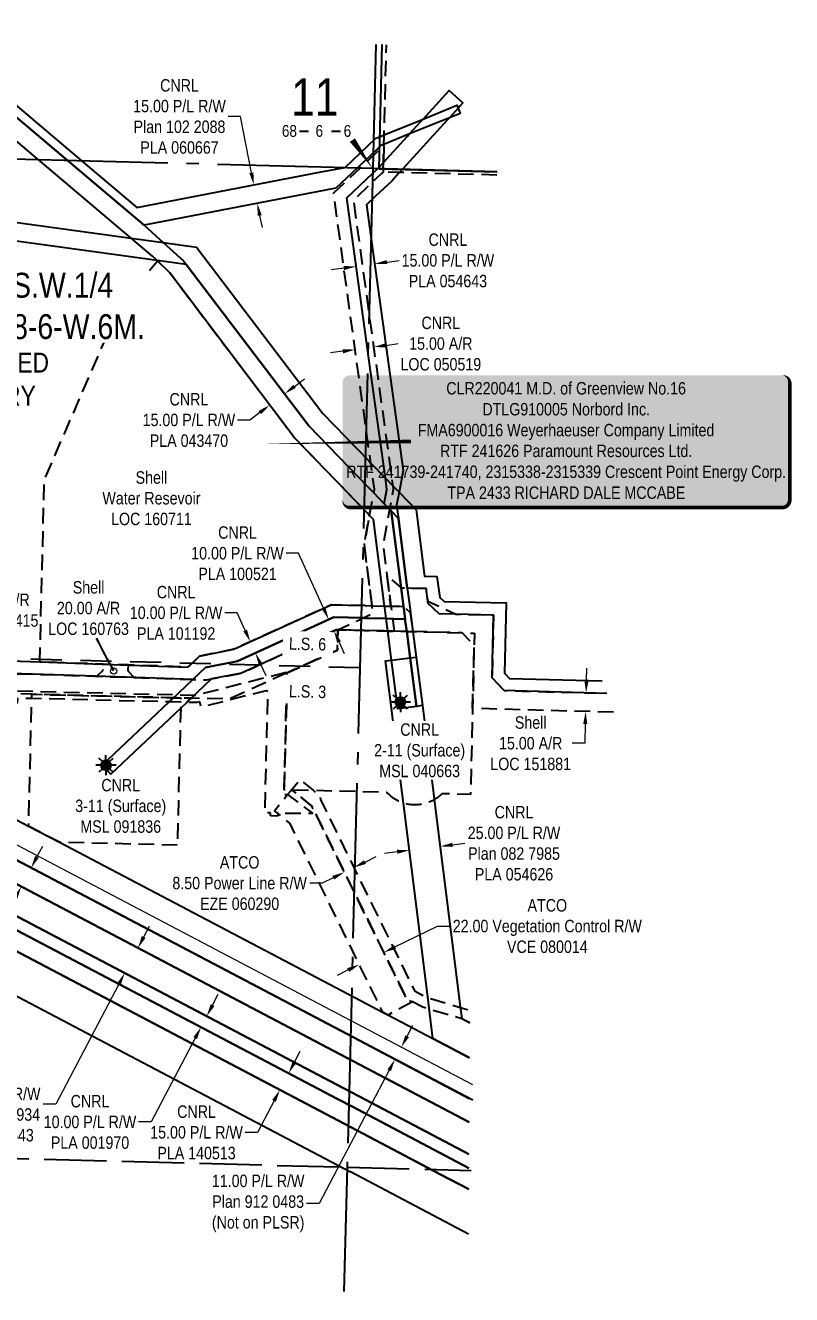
# Model space of a CAD drawing. Extents: x 382831 to 386779, y 6081170 to 6083974.
# Drawn here: x 384134 to 384751, y 6081170 to 6082192 of the extents above; entities that cross this region are included whole.
import ezdxf
from ezdxf.enums import TextEntityAlignment as Align

# ---------------------------------------------------------------- set-up
doc = ezdxf.new("R2010")
doc.units = 0
doc.header["$LTSCALE"] = 5
for name, pattern in [('foc-ACCESSROAD', [3.75, 2.5, -1.25]), ('foc-FLOWLINE', [3.75, 2.5, -1.25]), ('foc-LSD', [8, 5, -3]), ('foc-QUARTERLINE', [33, 25, -3, 2, -3]), ('foc-UNSURVEYED', [12.5, 10, -2.5])]:
    doc.linetypes.add(name, pattern=pattern)
for name, color, linetype in [('10', 1, 'Continuous'), ('44', 7, 'Continuous'), ('9', 3, 'Continuous'), ('C-AR', 13, 'foc-ACCESSROAD'), ('C-RW', 13, 'Continuous'), ('C-SYMBOL', 7, 'Continuous'), ('C-WS', 13, 'foc-ACCESSROAD'), ('C-WS-S', 13, 'Continuous'), ('F-AR', 190, 'foc-ACCESSROAD'), ('F-EZE', 190, 'foc-FLOWLINE'), ('F-RW', 190, 'Continuous'), ('F-VCE', 190, 'foc-FLOWLINE'), ('F-WS', 190, 'foc-ACCESSROAD'), ('L-QSEC', 8, 'foc-QUARTERLINE'), ('L-SECLBL', 7, 'Continuous'), ('L-SECTION-LSD', 7, 'foc-LSD'), ('L-UNS-T', 3, 'Continuous'), ('L-USEC', 7, 'foc-UNSURVEYED')]:
    doc.layers.add(name, color=color, linetype=linetype)
for name, color, linetype, lineweight in [('C-AR-T', 13, 'Continuous', 9), ('C-RW-T', 13, 'Continuous', 9), ('C-WS-T', 13, 'Continuous', 9), ('F-AR-T', 190, 'Continuous', 9), ('F-EZE-T', 190, 'Continuous', 9), ('F-RW-T', 190, 'Continuous', 9), ('F-VCE-T', 190, 'Continuous', 9)]:
    doc.layers.add(name, color=color, linetype=linetype, lineweight=lineweight)
doc.styles.add('100L', font='ARIALN.TTF', dxfattribs={"height": 11})
doc.styles.add('175L', font='ARIALN.TTF', dxfattribs={"height": 20})
doc.styles.add('80', font='ARIALN.TTF', dxfattribs={"height": 10})
doc.styles.add('80CG', font='ARIALN.TTF', dxfattribs={"height": 10})
doc.styles.add('80L', font='ARIALN.TTF', dxfattribs={"height": 10})
doc.styles.add('SIMPLEX', font='ARIALN.TTF')
doc.dimstyles.new('Compass 5 000', dxfattribs={"dimscale": 5, "dimtxt": 9, "dimasz": 2, "dimexe": 0.2, "dimexo": 0.0625, "dimgap": 0.5, "dimtad": 0, "dimtih": 1, "dimtoh": 1, "dimzin": 0, "dimdsep": 46, "dimtxsty": '80CG', "dimcen": 0.1, "dimse1": 1, "dimse2": 1, "dimclrd": 256, "dimclrt": 256, "dimaunit": 1, "dimadec": 4, "dimazin": 0, "dimtfac": 0.06, "dimtofl": 0, "dimtmove": 0, "dimatfit": 1, "dimfxl": 0.2, "dimtolj": 1, "dimtzin": 0, "dimlwd": -1, "dimarcsym": 0})

# ---------------------------------------------------------------- blocks, each defined once
blk = doc.blocks.new('L-SECLBL')
at = {"layer": '9', "color": 7}
for p, q in [((-5.1, -27.8), (-12.3, -27.8)), ((20.7, -27.8), (13.5, -27.8))]:
    blk.add_line(p, q, dxfattribs=at)
at = {"layer": '10', "color": 2, "style": 'SIMPLEX'}
blk.add_attdef('SEC', text='', height=30, dxfattribs=at).set_placement((0, 0), align=Align.MIDDLE)
at = {"layer": '10', "color": 5, "style": '80L'}
blk.add_attdef('TWP', text='', height=9.5, dxfattribs=at).set_placement((-14.4, -27.4), align=Align.MIDDLE_RIGHT)
blk.add_attdef('RGE', text='', height=9.5, dxfattribs=at).set_placement((3.6, -27.4), align=Align.MIDDLE_CENTER)
blk.add_attdef('MER', text='', height=9.5, dxfattribs=at).set_placement((23.2, -27.4), align=Align.MIDDLE_LEFT)
blk = doc.blocks.new('*D442')
at = {"layer": 'C-AR-T', "transparency": 16777216}
for p, q in [((384389.5, 6081930), (384379.6, 6081928.6)), ((384424.2, 6081934.7), (384434.1, 6081936.1))]:
    blk.add_line(p, q, dxfattribs=at)
for points in [[(384389.3, 6081931.6), (384389.8, 6081928.3), (384399.5, 6081931.3)], [(384424, 6081936.4), (384424.4, 6081933.1), (384414.3, 6081933.4)]]:
    blk.add_solid(points, dxfattribs=at)
at = {"layer": 'C-AR-T', "transparency": 16777216, "insert": (384468.4, 6081936.1), "char_height": 10, "attachment_point": 5, "style": '80CG'}
blk.add_mtext('\\A1;CNRL\\P15.00 A/R\\PLOC 050519', dxfattribs=at)
blk = doc.blocks.new('*D445')
at = {"layer": 'F-AR-T', "transparency": 16777216}
for p, q in [((384585.6, 6081664.9), (384585.9, 6081674.9)), ((384584.6, 6081629.9), (384584.2, 6081614.3)), ((384584.2, 6081614.3), (384574.2, 6081614.3))]:
    blk.add_line(p, q, dxfattribs=at)
for points in [[(384583.9, 6081664.9), (384587.3, 6081664.8), (384585.3, 6081654.9)], [(384583, 6081629.9), (384586.3, 6081629.8), (384584.9, 6081639.9)]]:
    blk.add_solid(points, dxfattribs=at)
at = {"layer": 'F-AR-T', "transparency": 16777216, "insert": (384540.7, 6081614.3), "char_height": 10, "attachment_point": 5, "style": '80CG'}
blk.add_mtext('\\A1;Shell\\P15.00 A/R\\PLOC 151881', dxfattribs=at)
blk = doc.blocks.new('*D446')
at = {"layer": 'C-AR-T', "transparency": 16777216}
for p, q in [((384065.9, 6081682.6), (384067.7, 6081729.8)), ((384067.7, 6081729.8), (384077.7, 6081729.8)), ((384064.6, 6081646.6), (384064.2, 6081636.6))]:
    blk.add_line(p, q, dxfattribs=at)
for points in [[(384064.3, 6081682.6), (384067.6, 6081682.5), (384065.6, 6081672.6)], [(384062.9, 6081646.6), (384066.3, 6081646.5), (384065, 6081656.6)]]:
    blk.add_solid(points, dxfattribs=at)
at = {"layer": 'C-AR-T', "transparency": 16777216, "insert": (384112.1, 6081729.8), "char_height": 10, "attachment_point": 5, "style": '80CG'}
blk.add_mtext('\\A1;CNRL\\P15.00 A/R\\PLOC 040415', dxfattribs=at)
blk = doc.blocks.new('*D447')
at = {"layer": 'F-EZE-T', "transparency": 16777216}
for p, q in [((384407.4, 6081518.7), (384416.4, 6081523.1)), ((384372.9, 6081501.7), (384362.9, 6081501.7)), ((384381.8, 6081506.1), (384372.9, 6081501.7))]:
    blk.add_line(p, q, dxfattribs=at)
for points in [[(384406.7, 6081520.2), (384408.1, 6081517.2), (384398.4, 6081514.3)], [(384381.1, 6081507.6), (384382.6, 6081504.6), (384390.8, 6081510.5)]]:
    blk.add_solid(points, dxfattribs=at)
at = {"layer": 'F-EZE-T', "transparency": 16777216, "insert": (384306.5, 6081501.7), "char_height": 10, "attachment_point": 5, "style": '80CG'}
blk.add_mtext('\\A1;ATCO\\P8.50 Power Line R/W\\PEZE 060290', dxfattribs=at)
blk = doc.blocks.new('*D451')
at = {"layer": 'F-RW-T', "transparency": 16777216}
for p, q in [((384229.3, 6081458.4), (384234, 6081467.2)), ((384209.4, 6081420.4), (384158.5, 6081323.7)), ((384158.5, 6081323.7), (384148.5, 6081323.7))]:
    blk.add_line(p, q, dxfattribs=at)
for points in [[(384227.8, 6081459.1), (384230.8, 6081457.6), (384224.7, 6081449.5)], [(384207.9, 6081421.2), (384210.8, 6081419.7), (384214, 6081429.3)]]:
    blk.add_solid(points, dxfattribs=at)
at = {"layer": 'F-RW-T', "transparency": 16777216, "insert": (384109, 6081323.7), "char_height": 10, "attachment_point": 5, "style": '80CG'}
blk.add_mtext('\\A1;Nova\\P22.86 P/L R/W\\PPlan 792 0934\\PDPL 780543', dxfattribs=at)
blk = doc.blocks.new('*D452')
at = {"layer": 'F-RW-T', "transparency": 16777216}
for p, q in [((384143.3, 6081522.8), (384148, 6081531.6)), ((384126.1, 6081490), (384067.6, 6081378.7)), ((384067.6, 6081378.7), (384057.6, 6081378.7))]:
    blk.add_line(p, q, dxfattribs=at)
for points in [[(384141.9, 6081523.6), (384144.8, 6081522), (384138.7, 6081513.9)], [(384124.6, 6081490.8), (384127.6, 6081489.3), (384130.8, 6081498.9)]]:
    blk.add_solid(points, dxfattribs=at)
at = {"layer": 'F-RW-T', "transparency": 16777216, "insert": (384018.5, 6081378.7), "char_height": 10, "attachment_point": 5, "style": '80CG', "bg_fill": 3, "box_fill_scale": 1.1, "bg_fill_color": 256, "bg_fill_true_color": 13158600, "bg_fill_transparency": 0}
blk.add_mtext('\\A1;Nova\\P17.00 P/L R/W\\PPlan 822 1895\\PDPL 800715', dxfattribs=at)
blk = doc.blocks.new('*D454')
at = {"layer": 'C-RW-T', "transparency": 16777216}
for p, q in [((384284.7, 6081403.4), (384289.3, 6081412.3)), ((384270.7, 6081376.9), (384235.2, 6081309.4)), ((384235.2, 6081309.4), (384225.2, 6081309.4))]:
    blk.add_line(p, q, dxfattribs=at)
for points in [[(384283.2, 6081404.2), (384286.2, 6081402.7), (384280, 6081394.6)], [(384269.2, 6081377.7), (384272.2, 6081376.1), (384275.4, 6081385.7)]]:
    blk.add_solid(points, dxfattribs=at)
at = {"layer": 'C-RW-T', "transparency": 16777216, "insert": (384186.1, 6081309.4), "char_height": 10, "attachment_point": 5, "style": '80CG'}
blk.add_mtext('\\A1;CNRL\\P10.00 P/L R/W\\PPLA 001970', dxfattribs=at)
blk = doc.blocks.new('*D455')
at = {"layer": 'C-RW-T', "transparency": 16777216}
for p, q in [((384350.7, 6081901.7), (384358.6, 6081907.7)), ((384322.8, 6081880.7), (384314.8, 6081874.6)), ((384314.8, 6081874.6), (384304.8, 6081874.6))]:
    blk.add_line(p, q, dxfattribs=at)
for points in [[(384349.7, 6081903), (384351.7, 6081900.4), (384342.7, 6081895.7)], [(384321.8, 6081882), (384323.8, 6081879.3), (384330.8, 6081886.7)]]:
    blk.add_solid(points, dxfattribs=at)
at = {"layer": 'C-RW-T', "transparency": 16777216, "insert": (384265.7, 6081874.6), "char_height": 10, "attachment_point": 5, "style": '80CG'}
blk.add_mtext('\\A1;CNRL\\P15.00 P/L R/W\\PPLA 043470', dxfattribs=at)
blk = doc.blocks.new('*D456')
at = {"layer": 'C-RW-T', "transparency": 16777216}
for p, q in [((384477.8, 6081532.5), (384487.7, 6081533.8)), ((384433.2, 6081526.9), (384423.2, 6081525.7))]:
    blk.add_line(p, q, dxfattribs=at)
for points in [[(384477.6, 6081534.2), (384478, 6081530.9), (384467.9, 6081531.3)], [(384433, 6081528.6), (384433.4, 6081525.3), (384443.1, 6081528.2)]]:
    blk.add_solid(points, dxfattribs=at)
at = {"layer": 'C-RW-T', "transparency": 16777216, "insert": (384527.3, 6081533.8), "char_height": 10, "attachment_point": 5, "style": '80CG'}
blk.add_mtext('\\A1;CNRL\\P25.00 P/L R/W\\PPlan 082 7985\\PPLA 054626', dxfattribs=at)
blk = doc.blocks.new('*D457')
at = {"layer": 'C-RW-T', "transparency": 16777216}
for p, q in [((384425.1, 6082001.7), (384435, 6082003.1)), ((384390.4, 6081997), (384380.5, 6081995.6))]:
    blk.add_line(p, q, dxfattribs=at)
for points in [[(384424.8, 6082003.4), (384425.3, 6082000.1), (384415.2, 6082000.4)], [(384390.2, 6081998.6), (384390.6, 6081995.3), (384400.3, 6081998.3)]]:
    blk.add_solid(points, dxfattribs=at)
at = {"layer": 'C-RW-T', "transparency": 16777216, "insert": (384474.1, 6082003.1), "char_height": 10, "attachment_point": 5, "style": '80CG'}
blk.add_mtext('\\A1;CNRL\\P15.00 P/L R/W\\PPLA 054643', dxfattribs=at)
blk = doc.blocks.new('*D462')
at = {"layer": 'C-RW-T', "transparency": 16777216}
for p, q in [((384353.9, 6081767.3), (384343.9, 6081767.3)), ((384374.1, 6081723), (384353.9, 6081767.3)), ((384386.5, 6081695.8), (384390.7, 6081686.7))]:
    blk.add_line(p, q, dxfattribs=at)
for points in [[(384375.6, 6081723.7), (384372.6, 6081722.3), (384378.2, 6081713.9)], [(384388, 6081696.5), (384385, 6081695.1), (384382.4, 6081704.9)]]:
    blk.add_solid(points, dxfattribs=at)
at = {"layer": 'C-RW-T', "transparency": 16777216, "insert": (384304.8, 6081767.3), "char_height": 10, "attachment_point": 5, "style": '80CG'}
blk.add_mtext('\\A1;CNRL\\P10.00 P/L R/W\\PPLA 100521', dxfattribs=at)
blk = doc.blocks.new('*D463')
at = {"layer": 'C-RW-T', "transparency": 16777216}
for p, q in [((384304.5, 6081719.3), (384294.5, 6081719.3)), ((384310.9, 6081705.2), (384304.5, 6081719.3)), ((384323.4, 6081677.9), (384327.5, 6081668.8))]:
    blk.add_line(p, q, dxfattribs=at)
for points in [[(384312.4, 6081705.9), (384309.4, 6081704.5), (384315.1, 6081696.1)], [(384324.9, 6081678.6), (384321.9, 6081677.2), (384319.2, 6081687)]]:
    blk.add_solid(points, dxfattribs=at)
at = {"layer": 'C-RW-T', "transparency": 16777216, "insert": (384255.4, 6081719.3), "char_height": 10, "attachment_point": 5, "style": '80CG'}
blk.add_mtext('\\A1;CNRL\\P10.00 P/L R/W\\PPLA 101192', dxfattribs=at)
blk = doc.blocks.new('*D466')
at = {"layer": 'C-RW-T', "transparency": 16777216}
for p, q in [((384350.6, 6081357.5), (384355.2, 6081366.3)), ((384334.2, 6081326.4), (384320.8, 6081301)), ((384320.8, 6081301), (384310.8, 6081301))]:
    blk.add_line(p, q, dxfattribs=at)
for points in [[(384349.1, 6081358.3), (384352, 6081356.7), (384345.9, 6081348.6)], [(384332.7, 6081327.2), (384335.7, 6081325.6), (384338.9, 6081335.2)]]:
    blk.add_solid(points, dxfattribs=at)
at = {"layer": 'C-RW-T', "transparency": 16777216, "insert": (384271.8, 6081301), "char_height": 10, "attachment_point": 5, "style": '80CG'}
blk.add_mtext('\\A1;CNRL\\P15.00 P/L R/W\\PPLA 140513', dxfattribs=at)
blk = doc.blocks.new('*D468')
at = {"layer": 'F-RW-T', "transparency": 16777216}
for p, q in [((384441.3, 6081378.5), (384446, 6081387.3)), ((384426.9, 6081351), (384370.4, 6081243.8)), ((384370.4, 6081243.8), (384360.4, 6081243.8))]:
    blk.add_line(p, q, dxfattribs=at)
for points in [[(384439.8, 6081379.2), (384442.8, 6081377.7), (384436.6, 6081369.6)], [(384425.4, 6081351.8), (384428.3, 6081350.3), (384431.5, 6081359.9)]]:
    blk.add_solid(points, dxfattribs=at)
at = {"layer": 'F-RW-T', "transparency": 16777216, "insert": (384321.4, 6081243.8), "char_height": 10, "attachment_point": 5, "style": '80CG'}
blk.add_mtext('\\A1;11.00 P/L R/W\\PPlan 912 0483\\P(Not on PLSR)', dxfattribs=at)
blk = doc.blocks.new('*D469')
at = {"layer": 'C-RW-T', "transparency": 16777216}
for p, q in [((384307.2, 6082119), (384297.2, 6082119)), ((384316, 6082073.7), (384307.2, 6082119)), ((384322.6, 6082039.3), (384324.5, 6082029.5))]:
    blk.add_line(p, q, dxfattribs=at)
for points in [[(384317.6, 6082074), (384314.3, 6082073.4), (384317.9, 6082063.8)], [(384324.3, 6082039.6), (384321, 6082039), (384320.7, 6082049.1)]]:
    blk.add_solid(points, dxfattribs=at)
at = {"layer": 'C-RW-T', "transparency": 16777216, "insert": (384258.1, 6082119), "char_height": 10, "attachment_point": 5, "style": '80CG', "bg_fill": 3, "box_fill_scale": 1.1, "bg_fill_color": 256, "bg_fill_true_color": 13158600, "bg_fill_transparency": 0}
blk.add_mtext('\\A1;CNRL\\P15.00 P/L R/W\\PPlan 102 2088\\PPLA 060667', dxfattribs=at)
blk = doc.blocks.new('*D470')
at = {"layer": 'F-VCE-T', "transparency": 16777216}
for p, q in [((384431.5, 6081450.3), (384465.7, 6081467.1)), ((384465.7, 6081467.1), (384475.7, 6081467.1)), ((384393.9, 6081431.8), (384384.9, 6081427.3))]:
    blk.add_line(p, q, dxfattribs=at)
for points in [[(384430.8, 6081451.8), (384432.3, 6081448.8), (384422.6, 6081445.9)], [(384393.1, 6081433.3), (384394.6, 6081430.3), (384402.8, 6081436.2)]]:
    blk.add_solid(points, dxfattribs=at)
at = {"layer": 'F-VCE-T', "transparency": 16777216, "insert": (384554.1, 6081467.1), "char_height": 10, "attachment_point": 5, "style": '80CG'}
blk.add_mtext('\\A1;ATCO\\P22.00 Vegetation Control R/W\\PVCE 080014', dxfattribs=at)
blk = doc.blocks.new('*U439')
h = blk.add_hatch(color=255)
edge = h.paths.add_edge_path()
edge.add_line((-174, -54), (174, -54))
edge.add_arc((174, -48), 6, 270, 360)
edge.add_line((180, -48), (180, 46.5))
edge.add_arc((174, 46.5), 6, 0, 90)
edge.add_line((174, 52.5), (-174, 52.5))
edge.add_arc((-174, 46.5), 6, 90, 180)
edge.add_line((-180, 46.5), (-180, -48))
edge.add_arc((-174, -48), 6, 180, 270)
at = {"color": 44, "flags": 128}
blk.add_lwpolyline([(-174, -54, 3, 3, 0), (174, -54, 3, 3, 0.414214), (180, -48, 3, 3, 0), (180, 46.5, 3, 0, 0.414214), (174, 52.5, 0, 0, 0), (-174, 52.5, 0, 0, 0.414214), (-180, 46.5, 0, 0, 0), (-180, -48, 0, 3, 0.414214)], format="xyseb", close=True, dxfattribs=at)
at = {"color": 44, "style": '80'}
blk.add_attdef('ENTER_TEXT_001', (-36, -5), '', height=10, dxfattribs=at)
blk = doc.blocks.new('GAS')
h = blk.add_hatch(color=255)
h.dxf.hatch_style = 1
edge = h.paths.add_edge_path()
edge.add_arc((0, 0), 0.9, 0, 360)
for p, q in [((-0.81, 0), (-1.62, 0)), ((-0.57, 0.57), (-1.14, 1.14)), ((0, 0.81), (0, 1.62)), ((0.57, 0.57), (1.14, 1.14)), ((1.62, 0), (0.81, 0)), ((-0.57, -0.57), (-1.14, -1.14)), ((0, -0.81), (0, -1.62)), ((1.14, -1.14), (0.57, -0.57))]:
    blk.add_line(p, q)
blk.add_circle((0, 0), 0.8)

msp = doc.modelspace()

# ---------------------------------------------------------------- linework, layer by layer
at = {"layer": '44', "color": 44, "flags": 128}
msp.add_lwpolyline([(384322.099, 6081855.211, 0, 2.999, 0), (384444.279, 6081857.38, 2.999, 2.999, 0)], format="xyseb", dxfattribs=at)
at = {"layer": 'C-AR', "flags": 128}
for points in [[(384406.846, 6081705.178), (384385.58, 6081705.72), (384402.865, 6081713.822), (384405.818, 6081715.204), (384407.119, 6081715.813), (384413.841, 6081718.958), (384413.248, 6081723.554), (384413.058, 6081725.031), (384408.306, 6081761.916), (384406.7, 6081774.386), (384408.939, 6081786.54), (384411.02, 6081797.826), (384414.361, 6081815.953), (384414.93, 6081819.038), (384412.049, 6081839.934), (384410.586, 6081850.548), (384382.099, 6082057.26), (384399.444, 6082073.617), (384411.032, 6082084.54), (384416.746, 6082089.962), (384422.531, 6082095.432), (384422.19, 6082081.976), (384421.979, 6082074.261), (384420.712, 6082073.059), (384416.201, 6082068.778), (384413.593, 6082066.303), (384398.023, 6082051.529), (384412.967, 6081943.08), (384429.707, 6081821.639), (384430.113, 6081818.693), (384427.162, 6081802.69), (384421.869, 6081773.975), (384425.004, 6081749.642), (384428.222, 6081724.662), (384428.414, 6081723.172), (384429.514, 6081714.633), (384429.705, 6081713.145), (384430.807, 6081704.599), (384425.751, 6081704.726), (384406.846, 6081705.178)], [(384344.712, 6081670.963), (384297.753, 6081649.896), (384267.485, 6081650.639), (384259.245, 6081650.841), (384253.302, 6081650.987), (384250.694, 6081651.05), (384139.303, 6081653.782), (383993.969, 6081659.233), (383919.236, 6081662.038), (383900.863, 6081671.699), (383898.586, 6081672.897), (383884.382, 6081680.369), (383882.105, 6081681.566), (383873.81, 6081685.93), (383872.572, 6081686.588), (383868.03, 6081705.942), (383879.299, 6081700.01), (383895.78, 6081691.336), (383910.01, 6081683.846), (383912.168, 6081683.283), (383938.231, 6081676.468), (383996.961, 6081674.566), (384011.943, 6081674.08), (384190.274, 6081668.304), (384191.562, 6081668.26), (384215.248, 6081667.435), (384221.722, 6081667.22), (384268.822, 6081665.668), (384279.918, 6081665.333), (384283.87, 6081666.118), (384307.922, 6081670.893), (384384.206, 6081705.718), (384385.58, 6081705.722), (384385.165, 6081689.43), (384344.712, 6081670.963)]]:
    msp.add_lwpolyline(points, close=True, dxfattribs=at)
at = {"layer": 'C-RW', "flags": 128}
for points in [[(384453.644, 6081644.639), (384448.692, 6081644.001), (384443.659, 6081683.061), (384440.917, 6081704.346), (384439.816, 6081712.89), (384439.623, 6081714.383), (384438.524, 6081722.917), (384438.337, 6081724.41), (384436.365, 6081739.43), (384428.413, 6081801.394), (384427.162, 6081802.69), (384422.863, 6081807.145), (384425.054, 6081818.79), (384423.821, 6081827.737), (384412.173, 6081912.236), (384392.704, 6082053.521), (384413.622, 6082073.246), (384416.383, 6082075.847), (384418.165, 6082077.528), (384422.19, 6082081.976), (384441.311, 6082102.94), (384443.127, 6082104.934), (384451.931, 6082114.599), (384454.054, 6082116.931), (384475.042, 6082139.975), (384486.124, 6082129.882), (384483.881, 6082127.487), (384482.22, 6082125.652), (384475.317, 6082118.028), (384473.303, 6082115.805), (384435.163, 6082073.921), (384434.049, 6082072.708), (384428.864, 6082067.014), (384415.84, 6082054.733), (384408.607, 6082047.914), (384414.553, 6082004.745), (384438.086, 6081834.012), (384434.771, 6081816.392), (384432.839, 6081806.124), (384434.224, 6081795.375), (384441.445, 6081739.328), (384443.383, 6081724.28), (384444.009, 6081719.426), (384445.968, 6081704.219), (384448.614, 6081683.681), (384453.644, 6081644.639)], [(384259.044, 6081642.664), (384202.734, 6081589.465), (384195.87, 6081596.73), (384249.729, 6081647.61), (384251.583, 6081649.362), (384253.302, 6081650.986), (384255.924, 6081653.463), (384257.855, 6081655.287), (384268.814, 6081665.65), (384279.097, 6081675.357), (384304.885, 6081680.464), (384382.242, 6081715.778), (384405.818, 6081715.204), (384407.103, 6081715.173), (384424.458, 6081714.761), (384429.514, 6081714.633), (384439.623, 6081714.383), (384439.816, 6081712.89), (384440.917, 6081704.346), (384430.807, 6081704.599), (384425.751, 6081704.726), (384406.846, 6081705.178), (384385.58, 6081705.72), (384384.206, 6081705.718), (384307.922, 6081670.893), (384283.871, 6081666.119), (384272.232, 6081655.123), (384270.124, 6081653.132), (384267.485, 6081650.639), (384265.961, 6081649.198), (384263.929, 6081647.279), (384259.044, 6081642.664)]]:
    msp.add_lwpolyline(points, close=True, dxfattribs=at)
for points in [[(384117.367, 6082126.629), (384172.907, 6082079.559), (384229.634, 6082031.487), (384245.05, 6082017.533), (384261.386, 6082002.745), (384263.577, 6081999.86), (384362.139, 6081870.055), (384409.817, 6081820.659), (384414.361, 6081815.953), (384422.863, 6081807.145), (384427.162, 6081802.69), (384428.413, 6081801.394), (384436.365, 6081739.43), (384438.337, 6081724.41), (384438.524, 6081722.917), (384439.623, 6081714.383), (384439.816, 6081712.89), (384440.917, 6081704.346), (384443.659, 6081683.061), (384448.692, 6081644.001), (384433.822, 6081642.086), (384428.783, 6081681.197), (384425.751, 6081704.726), (384424.65, 6081713.273), (384424.458, 6081714.761), (384423.359, 6081723.299), (384423.167, 6081724.783), (384414.178, 6081794.554), (384411.02, 6081797.826), (384409.276, 6081799.632), (384350.722, 6081860.296), (384250.372, 6081993.167), (384240.451, 6082002.659), (384240.001, 6082003.09), (384236.501, 6082006.438), (384219.232, 6082021.069), (384152.636, 6082077.492), (384149.434, 6082080.175), (384106.727, 6082115.995)], [(384122.335, 6082131.592), (384184.125, 6082079.264), (384223.812, 6082045.66), (384372.144, 6082074.333), (384391.359, 6082078.047), (384416.186, 6082101.526), (384417.053, 6082101.879), (384422.779, 6082104.208), (384454.054, 6082116.931), (384481.265, 6082128), (384482.22, 6082125.652), (384483.901, 6082121.521), (384475.317, 6082118.028), (384443.127, 6082104.934), (384422.564, 6082096.568), (384420.036, 6082095.54), (384416.811, 6082092.49), (384396.921, 6082073.684), (384383.865, 6082061.333), (384229.634, 6082031.487), (384172.907, 6082079.558), (384117.367, 6082126.629)], [(384490.863, 6081255.216), (384467.585, 6081267.471), (384396.547, 6081304.874), (383991.511, 6081518.118), (383918.3, 6081556.662), (383919.794, 6081550.186), (383902.283, 6081559.395), (383850.261, 6081586.761), (383848.837, 6081587.511), (383842.983, 6081590.589), (383610.932, 6081712.651), (383581.173, 6081728.305), (383517.661, 6081761.714), (383507.021, 6081767.312), (383498.06, 6081772.025), (383484.869, 6081778.962), (383479.471, 6081781.802)], [(384003.576, 6081684.804), (384145.672, 6081679.854), (384195.617, 6081678.115), (384210.6, 6081677.593), (384264.91, 6081675.701), (384274.312, 6081684.583), (384301.843, 6081690.034), (384380.272, 6081725.837), (384407.36, 6081725.172), (384413.058, 6081725.031), (384423.167, 6081724.783), (384428.222, 6081724.659), (384438.332, 6081724.41), (384438.524, 6081722.917), (384439.623, 6081714.383), (384429.514, 6081714.631), (384424.458, 6081714.76), (384407.103, 6081715.173), (384405.818, 6081715.204), (384382.242, 6081715.778), (384304.885, 6081680.464), (384279.097, 6081675.357), (384268.808, 6081665.635), (384215.248, 6081667.435), (384190.274, 6081668.304), (383938.231, 6081676.468)], [(384491.548, 6081361.036), (384462.06, 6081376.546), (384459.003, 6081400.946), (384457.849, 6081410.154), (384438.338, 6081566.128), (384437.26, 6081574.466), (384423.963, 6081680.592), (384428.783, 6081681.197), (384443.659, 6081683.061), (384448.614, 6081683.681), (384453.644, 6081644.639), (384462.516, 6081573.832), (384463.153, 6081568.99), (384484, 6081402.377), (384485.226, 6081392.595), (384491.731, 6081389.172)]]:
    msp.add_lwpolyline(points, dxfattribs=at)
at = {"layer": 'C-RW'}
for points in [[(383480.337, 6081815.216), (383489.4, 6081810.449), (383498.315, 6081805.76), (383509.093, 6081800.092), (383511.618, 6081798.763), (383513.946, 6081797.54), (383522.791, 6081792.889), (383536.092, 6081785.893), (383582.039, 6081761.727), (383611.798, 6081746.073), (383839.789, 6081626.145), (383841.41, 6081625.293), (383893.309, 6081597.993), (383894.473, 6081597.382), (383894.949, 6081597.131), (383895.799, 6081596.683), (383896.728, 6081596.196), (383911.429, 6081588.466), (383911.978, 6081588.173), (383913.156, 6081587.553), (384390.189, 6081336.629), (384397.268, 6081332.905), (384491.046, 6081283.575)], [(384490.973, 6081272.319), (384396.981, 6081321.761), (384385.535, 6081327.786), (383914.939, 6081575.325), (383913.861, 6081575.895), (383898.526, 6081583.992), (383897.356, 6081584.617), (383896.807, 6081584.913), (383896.327, 6081585.166), (383842.791, 6081613.323), (383836.941, 6081616.398), (383611.511, 6081734.977), (383581.751, 6081750.595), (383530.841, 6081777.377), (383517.543, 6081784.368), (383508.638, 6081789.054), (383507.517, 6081789.641), (383503.581, 6081791.714), (383501.929, 6081792.583), (383494.215, 6081796.633), (383490.334, 6081798.681), (383485.293, 6081801.329), (383480.049, 6081804.087)]]:
    msp.add_lwpolyline(points, dxfattribs=at)
at = {"layer": 'C-WS', "flags": 128}
msp.add_lwpolyline([(384513.542, 6082071.868), (384435.163, 6082073.921), (384421.979, 6082074.261), (384422.19, 6082081.976), (384422.531, 6082095.432), (384422.564, 6082096.568), (384422.74, 6082102.732), (384422.779, 6082104.208), (384424.662, 6082176.791)], dxfattribs=at)
for points in [[(384469.213, 6081573.683), (384468.44, 6081572.937), (384467.641, 6081572.218), (384466.818, 6081571.528), (384465.971, 6081570.867), (384465.101, 6081570.236), (384464.209, 6081569.636), (384463.153, 6081568.99), (384462.365, 6081568.533), (384461.415, 6081568.031), (384460.448, 6081567.562), (384459.465, 6081567.129), (384458.467, 6081566.729), (384457.456, 6081566.366), (384456.433, 6081566.038), (384455.399, 6081565.747), (384454.355, 6081565.492), (384453.303, 6081565.274), (384452.243, 6081565.093), (384451.178, 6081564.95), (384450.109, 6081564.844), (384449.036, 6081564.777), (384447.962, 6081564.746), (384446.888, 6081564.754), (384445.814, 6081564.8), (384444.743, 6081564.883), (384443.675, 6081565.005), (384442.613, 6081565.164), (384441.556, 6081565.36), (384440.507, 6081565.593), (384439.467, 6081565.863), (384438.338, 6081566.128), (384437.419, 6081566.513), (384436.413, 6081566.891), (384435.421, 6081567.305), (384434.445, 6081567.753), (384433.484, 6081568.236), (384432.542, 6081568.752), (384431.618, 6081569.301), (384430.714, 6081569.882), (384429.832, 6081570.495), (384428.971, 6081571.138), (384428.134, 6081571.812), (384427.32, 6081572.514), (384426.533, 6081573.245), (384425.036, 6081574.787), (384403.505, 6081575.325), (384365.926, 6081576.233), (384364.372, 6081576.271), (384348.839, 6081576.686), (384348.108, 6081576.705), (384347.218, 6081576.729), (384343.311, 6081576.828), (384342.362, 6081576.852), (384344.712, 6081670.963), (384385.165, 6081689.43), (384385.58, 6081705.72), (384406.846, 6081705.178), (384425.751, 6081704.726), (384430.807, 6081704.599), (384440.917, 6081704.346), (384445.968, 6081704.219), (384485.462, 6081703.23), (384495.464, 6081702.98), (384495.216, 6081693.003), (384493.976, 6081642.433), (384492.22, 6081573.109), (384469.213, 6081573.683)], [(384256.333, 6081532.288), (384161.498, 6081534.613), (384136.692, 6081547.659), (384139.22, 6081650.417), (384139.276, 6081652.718), (384139.303, 6081653.782), (384250.694, 6081651.05), (384253.302, 6081650.986), (384259.245, 6081650.841), (384259.206, 6081649.275), (384259.16, 6081647.39), (384259.108, 6081645.255), (384259.044, 6081642.664), (384256.333, 6081532.288)]]:
    msp.add_lwpolyline(points, close=True, dxfattribs=at)
at = {"layer": 'F-AR', "flags": 128}
for points in [[(384274.312, 6081684.583), (384264.91, 6081675.701), (384216.74, 6081677.379), (384210.6, 6081677.593), (384196.758, 6081678.075), (384195.617, 6081678.115), (384145.672, 6081679.854), (384149.346, 6081826.501), (384210.349, 6081966.938), (384240.451, 6082002.659), (384250.372, 6081993.167), (384350.722, 6081860.296), (384409.276, 6081799.632), (384411.02, 6081797.826), (384408.939, 6081786.54), (384406.7, 6081774.386), (384408.306, 6081761.916), (384413.058, 6081725.031), (384407.36, 6081725.172), (384380.272, 6081725.837), (384301.843, 6081690.034), (384274.312, 6081684.583)], [(384216.74, 6081677.379), (384216.621, 6081672.586), (384221.722, 6081667.218), (384215.248, 6081667.435), (384191.562, 6081668.26), (384196.634, 6081673.084), (384196.758, 6081678.075), (384210.6, 6081677.593), (384216.74, 6081677.379)]]:
    msp.add_lwpolyline(points, close=True, dxfattribs=at)
msp.add_lwpolyline([(384607.271, 6081639.261), (384493.976, 6081642.433), (384495.216, 6081693.003), (384485.462, 6081703.23), (384445.968, 6081704.219), (384444.009, 6081719.426), (384438.337, 6081724.41), (384428.222, 6081724.662), (384425.004, 6081749.642), (384436.365, 6081739.43), (384441.445, 6081739.328), (384456.483, 6081738.941), (384457.838, 6081728.768), (384480.539, 6081718.354), (384510.817, 6081717.593), (384509.596, 6081666.987), (384519.339, 6081656.726), (384601.915, 6081654.417)], dxfattribs=at)
at = {"layer": 'F-EZE', "flags": 128}
msp.add_lwpolyline([(384011.852, 6081674.082), (384010.791, 6081660.473), (384127.774, 6081657.231), (384127.757, 6081656.452), (384255.924, 6081653.463), (384270.124, 6081653.132), (384271.174, 6081653.108), (384344.731, 6081671.759), (384344.712, 6081670.963), (384342.362, 6081576.852), (384342.269, 6081573.108), (384345.084, 6081573.013), (384365.454, 6081557.867), (384337.38, 6081557.84), (384337.319, 6081555.697), (384331.324, 6081555.778), (384331.358, 6081558.245), (384326.865, 6081558.3), (384329.305, 6081656.115), (384327.78, 6081656.636), (384275.477, 6081643.374), (384274.355, 6081647.709), (384271.959, 6081647.092), (384263.929, 6081647.279), (384259.16, 6081647.39), (384249.729, 6081647.61), (384139.22, 6081650.417), (384127.629, 6081650.458), (384127.55, 6081646.74), (383995.095, 6081650.411), (383995.386, 6081654.904), (383992.903, 6081655.085), (383993.207, 6081659.262), (383993.339, 6081661.065), (383995.795, 6081660.886), (383996.871, 6081674.568), (383997.437, 6081684.96), (383997.905, 6081691.809), (384003.744, 6081691.411), (384012.86, 6081690.789), (384012.43, 6081684.496), (384011.852, 6081674.082)], close=True, dxfattribs=at)
msp.add_lwpolyline([(384491.731, 6081389.221), (384486.46, 6081391.995), (384485.215, 6081392.504), (384459.097, 6081400.192), (384453.852, 6081401.755), (384445.485, 6081406.192), (384440.864, 6081408.637), (384401.288, 6081489.166), (384364.666, 6081563.686), (384348.839, 6081576.686), (384348.393, 6081577.052), (384355.055, 6081585.162), (384365.926, 6081576.233), (384371.294, 6081571.825), (384371.478, 6081569.086), (384401.759, 6081507.469), (384447.266, 6081414.871), (384457.074, 6081409.661), (384457.943, 6081409.403), (384484.096, 6081401.613), (384489.692, 6081399.946), (384491.793, 6081398.839)], dxfattribs=at)
at = {"layer": 'F-RW'}
msp.add_line((384494.194, 6081326.923), (383481.488, 6081859.621), dxfattribs=at)
at = {"layer": 'F-RW', "flags": 128}
for points in [[(384010.185, 6082049.71), (384219.232, 6082021.069), (384245.05, 6082017.533), (384271.801, 6082013.868), (384373.572, 6081879.801), (384410.358, 6081841.686), (384412.049, 6081839.934), (384423.821, 6081827.737), (384429.707, 6081821.639), (384434.771, 6081816.392), (384448.44, 6081802.229), (384455.291, 6081748.971), (384465.264, 6081748.714), (384467.531, 6081731.719), (384471.029, 6081728.584), (384521.052, 6081727.338), (384519.686, 6081670.875), (384523.742, 6081666.603), (384598.345, 6081664.519)], [(384601.915, 6081654.417), (384519.339, 6081656.726), (384509.596, 6081666.987), (384510.817, 6081717.593), (384480.539, 6081718.354), (384467.099, 6081718.683), (384458.111, 6081726.74), (384457.838, 6081728.768), (384456.483, 6081738.941), (384441.445, 6081739.328), (384434.224, 6081795.375), (384428.413, 6081801.394), (384427.162, 6081802.69), (384422.863, 6081807.145), (384414.361, 6081815.953), (384409.817, 6081820.659), (384362.139, 6081870.055), (384263.577, 6081999.86), (384240.001, 6082003.09), (384009.323, 6082034.694)], [(384491.337, 6081328.426), (384398.41, 6081377.311), (383903.988, 6081637.366), (383887.508, 6081646.033), (383882.503, 6081648.667), (383881.107, 6081649.402), (383827.768, 6081677.466), (383612.949, 6081790.477), (383583.19, 6081806.131), (383557.03, 6081819.889), (383543.731, 6081826.884), (383534.9, 6081831.529), (383527.978, 6081835.168), (383514.661, 6081842.172), (383505.771, 6081846.849), (383481.488, 6081859.622)], [(383481.488, 6081859.622), (383505.771, 6081846.849), (383514.661, 6081842.172), (383527.978, 6081835.168), (383534.9, 6081831.529), (383543.731, 6081826.884), (383557.03, 6081819.889), (383583.19, 6081806.131), (383612.949, 6081790.477), (383827.768, 6081677.466), (383881.107, 6081649.402), (383882.503, 6081648.667), (383887.508, 6081646.033), (383903.988, 6081637.366), (384398.41, 6081377.311), (384491.337, 6081328.426)], [(384491.213, 6081309.299), (384397.923, 6081358.374), (383907.162, 6081616.504), (383890.682, 6081625.169), (383887.608, 6081626.788), (383886.31, 6081627.473), (383832.897, 6081655.571), (383612.458, 6081771.541), (383582.699, 6081787.195), (383548.101, 6081805.39), (383534.801, 6081812.386), (383525.963, 6081817.033), (383521.001, 6081819.642), (383507.69, 6081826.644), (383498.789, 6081831.325), (383480.997, 6081840.684)], [(383480.049, 6081804.087), (383485.293, 6081801.329), (383490.334, 6081798.681), (383494.215, 6081796.633), (383501.929, 6081792.583), (383503.581, 6081791.714), (383507.517, 6081789.641), (383508.638, 6081789.054), (383517.543, 6081784.368), (383530.841, 6081777.377), (383581.751, 6081750.595), (383611.511, 6081734.977), (383836.941, 6081616.398), (383842.791, 6081613.323), (383896.327, 6081585.166), (383896.807, 6081584.913), (383897.356, 6081584.617), (383898.526, 6081583.992), (383913.861, 6081575.895), (383914.939, 6081575.325), (384385.535, 6081327.786), (384396.981, 6081321.761), (384490.973, 6081272.319)], [(383485.654, 6081727.751), (383493.969, 6081723.379), (383579.874, 6081678.201), (383609.633, 6081662.549), (383739.9, 6081594.034), (383740.493, 6081593.722), (383746.099, 6081585.126), (383816.313, 6081477.455), (383827.744, 6081480), (383856.951, 6081486.774), (383871.447, 6081490.156), (383915.94, 6081500.566), (383991.404, 6081518.174), (384396.547, 6081304.874), (384467.585, 6081267.471), (384490.863, 6081255.216)], [(384490.629, 6081219.199), (384395.633, 6081269.367), (384395.282, 6081269.376), (383986.982, 6081484.365), (383923.199, 6081469.41), (383878.702, 6081459.001), (383864.198, 6081455.62), (383834.998, 6081448.851), (383801.77, 6081441.226), (383718.247, 6081569.292), (383608.709, 6081626.897), (383578.95, 6081642.546), (383483.258, 6081692.863)], [(383924.936, 6081659.038), (384136.692, 6081547.658), (384161.497, 6081534.612), (384399.241, 6081409.584), (384422.03, 6081397.598), (384426.363, 6081395.319), (384462.06, 6081376.546), (384491.548, 6081361.036)]]:
    msp.add_lwpolyline(points, dxfattribs=at)
at = {"layer": 'F-RW'}
for points in [[(383480.997, 6081840.684), (383498.789, 6081831.325), (383507.69, 6081826.644), (383521.001, 6081819.642), (383525.963, 6081817.033), (383534.801, 6081812.386), (383548.101, 6081805.39), (383582.699, 6081787.195), (383612.458, 6081771.541), (383832.897, 6081655.571), (383886.31, 6081627.473), (383887.608, 6081626.788), (383890.682, 6081625.169), (383907.162, 6081616.504), (384397.923, 6081358.374), (384491.213, 6081309.299)], [(384491.046, 6081283.575), (384397.268, 6081332.904), (384390.188, 6081336.628), (383913.156, 6081587.553), (383911.978, 6081588.173), (383911.428, 6081588.465), (383896.728, 6081596.196), (383895.799, 6081596.683), (383894.949, 6081597.131), (383894.473, 6081597.382), (383893.309, 6081597.993), (383841.409, 6081625.293), (383839.789, 6081626.145), (383611.798, 6081746.073), (383582.039, 6081761.727), (383536.092, 6081785.892), (383522.791, 6081792.887), (383513.945, 6081797.539), (383511.618, 6081798.762), (383509.093, 6081800.091), (383498.315, 6081805.759), (383489.4, 6081810.448), (383480.337, 6081815.214)]]:
    msp.add_lwpolyline(points, dxfattribs=at)
at = {"layer": 'F-VCE', "flags": 128}
msp.add_lwpolyline([(384445.489, 6081406.194), (384425.98, 6081395.534), (384422.032, 6081397.611), (384421.672, 6081397.8), (384400.069, 6081441.791), (384347.026, 6081549.725), (384337.394, 6081557.774), (384334.431, 6081560.065), (384345.098, 6081572.991), (384348.108, 6081576.705), (384348.393, 6081577.052), (384348.839, 6081576.686), (384364.666, 6081563.686), (384401.288, 6081489.166), (384440.864, 6081408.637), (384445.489, 6081406.194)], close=True, dxfattribs=at)
at = {"layer": 'F-WS', "flags": 128}
msp.add_lwpolyline([(384430.807, 6081704.599), (384425.751, 6081704.726), (384424.65, 6081713.273), (384424.458, 6081714.761), (384429.514, 6081714.633), (384439.623, 6081714.383), (384439.816, 6081712.89), (384440.917, 6081704.346), (384430.807, 6081704.599)], close=True, dxfattribs=at)
at = {"layer": 'L-QSEC'}
for p, q in [((384416.214, 6082177.047), (384413.642, 6082077.083)), ((384418.67, 6082076.951), (384421.242, 6082176.881)), ((384413.642, 6082077.083), (383607.824, 6082098.27)), ((384413.642, 6082077.083), (384392.953, 6081272.997)), ((384513.609, 6082074.455), (384413.642, 6082077.083)), ((384418.67, 6082076.951), (384513.575, 6082074.456)), ((384392.953, 6081272.997), (384390.381, 6081173.03))]:
    msp.add_line(p, q, dxfattribs=at)
at = {"layer": 'L-SECLBL', "flags": 128}
msp.add_lwpolyline([(384413.642, 6082077.083, 0, 4.998, 0), (384397.235, 6082100.012, 4.998, 4.998, 0)], format="xyseb", dxfattribs=at)
at = {"layer": 'L-SECTION-LSD'}
msp.add_line((384403.297, 6081675.037), (383597.403, 6081696.214), dxfattribs=at)
at = {"layer": 'L-USEC'}
for p, q in [((383586.983, 6081294.169), (384392.953, 6081272.997)), ((384392.953, 6081272.997), (384492.919, 6081270.37))]:
    msp.add_line(p, q, dxfattribs=at)

# ---------------------------------------------------------------- block references
at = {"color": 2}
ref = msp.add_blockref('*U439', (384569.237, 6081858.129), dxfattribs=dict(at, xscale=0.9996605799999981, yscale=0.9996605799999981, zscale=0.9996605799999981))
ref.add_attrib('ENTER_TEXT_001', 'CLR220041 M.D. of Greenview No.16', (384472.803, 6081895.155), dxfattribs={"color": 44, "height": 9.99661, "style": '80'})
ref.add_attrib('ENTER_TEXT_002', 'DTLG910005 Norbord Inc.', (384501.821, 6081878.317), dxfattribs={"color": 44, "height": 9.99661, "style": '80'})
ref.add_attrib('ENTER_TEXT_003', 'FMA6900016 Weyerhaeuser Company Limited', (384449.823, 6081861.479), dxfattribs={"color": 44, "height": 9.99661, "style": '80'})
ref.add_attrib('ENTER_TEXT_004', 'RTF 241626 Paramount Resources Ltd.', (384467.753, 6081844.777), dxfattribs={"color": 44, "height": 9.99661, "style": '80'})
ref.add_attrib('ENTER_TEXT_005', 'RTF 241739-241740, 2315338-2315339 Crescent Point Energy Corp.', (384392.302, 6081827.938), dxfattribs={"color": 44, "height": 9.99661, "style": '80'})
ref.add_attrib('ENTER_TEXT_006', 'TPA 2433 RICHARD DALE MCCABE', (384473.642, 6081811.1), dxfattribs={"color": 44, "height": 9.99661, "style": '80'})
at = {"layer": 'C-WS-S', "xscale": 4.998284999999995, "yscale": 4.998284999999995, "zscale": 4.998284999999995}
msp.add_blockref('GAS', (384435.829, 6081647.462), dxfattribs=at)
at = {"layer": 'L-SECLBL', "xscale": 0.999657, "yscale": 0.999657, "zscale": 0.999657}
msp.add_blockref('L-SECLBL', (384367.006, 6082134.746), dxfattribs=at).add_auto_attribs({'SEC': '11', 'TWP': '68', 'RGE': '6', 'MER': '6'})

# ---------------------------------------------------------------- texts
at = {"layer": 'F-AR-T', "char_height": 10, "attachment_point": 2, "style": '80L'}
for s, insert in [('Shell\\PWater Resevoir\\PLOC 160711', (384235.527, 6081833.315)), ('Shell\\P20.00 A/R\\PLOC 160763', (384184.936, 6081744.897))]:
    msp.add_mtext_dynamic_manual_height_columns(s, width=80.78254, gutter_width=49.983, heights=[0], dxfattribs=dict(at, insert=insert))

# ---------------------------------------------------------------- dimensions: what is measured, and where the dimension line sits
at = {"layer": 'C-AR-T'}
dim = msp.add_aligned_dim(p1=(384399.794, 6081928.856), p2=(384414.645, 6081930.903), distance=2.499, text='CNRL\\P15.00 A/R\\PLOC 050519', dimstyle='Compass 5 000', dxfattribs=at)
dim.commit()
dim.dimension.update_dxf_attribs({"geometry": '*D442', "text_midpoint": (384468.431, 6081936.11)})
dim = msp.add_linear_dim(base=(384064.975, 6081656.57), p1=(384108.407, 6081670.956), p2=(384107.807, 6081654.963), angle=267.851828, text='CNRL\\P15.00 A/R\\PLOC 040415', dimstyle='Compass 5 000', dxfattribs=at)
dim.commit()
dim.dimension.update_dxf_attribs({"geometry": '*D446', "text_midpoint": (384112.056, 6081729.782), "dimtype": 161})
at = {"layer": 'C-RW-T'}
for base, p1, p2, angle, text, picture, middle in [((384415.155, 6082000.379), (384400.481, 6081997.083), (384415.327, 6081999.13), 7.847829, 'CNRL\\P15.00 P/L R/W\\PPLA 054643', '*D457', (384474.054, 6082003.11)), ((384315.077, 6081696.075), (384327.775, 6081690.913), (384323.635, 6081699.982), 114.53695, 'CNRL\\P10.00 P/L R/W\\PPLA 101192', '*D463', (384255.39, 6081719.299)), ((384467.871, 6081531.281), (384441.309, 6081542.373), (384466.095, 6081545.475), 7.132066, 'CNRL\\P25.00 P/L R/W\\PPlan 082 7985\\PPLA 054626', '*D456', (384527.256, 6081533.764)), ((384275.37, 6081385.735), (384275.45, 6081396.983), (384270.798, 6081388.139), 242.254764, 'CNRL\\P10.00 P/L R/W\\PPLA 001970', '*D454', (384186.141, 6081309.42)), ((384345.897, 6081348.636), (384347.416, 6081330.74), (384354.46, 6081344.132), 62.254764, 'CNRL\\P15.00 P/L R/W\\PPLA 140513', '*D466', (384271.754, 6081301.001))]:
    dim = msp.add_linear_dim(base=base, p1=p1, p2=p2, angle=angle, text=text, dimstyle='Compass 5 000', dxfattribs=at)
    dim.commit()
    dim.dimension.update_dxf_attribs({"geometry": picture, "text_midpoint": middle, "dimtype": 161})
dim = msp.add_aligned_dim(p1=(384339.306, 6081900.126), p2=(384327.42, 6081891.149), distance=5.593, text='CNRL\\P15.00 P/L R/W\\PPLA 043470', dimstyle='Compass 5 000', dxfattribs=at)
dim.commit()
dim.dimension.update_dxf_attribs({"geometry": '*D455', "text_midpoint": (384265.746, 6081874.633)})
at = {"layer": 'F-AR-T'}
dim = msp.add_linear_dim(base=(384584.914, 6081639.887), p1=(384596.598, 6081654.566), p2=(384596.178, 6081639.571), angle=268.39601, text='Shell\\P15.00 A/R\\PLOC 151881', dimstyle='Compass 5 000', dxfattribs=at)
dim.commit()
dim.dimension.update_dxf_attribs({"geometry": '*D445', "text_midpoint": (384540.683, 6081614.272), "dimtype": 161})
at = {"layer": 'F-RW-T'}
for base, p1, p2, angle, text, picture, middle in [((384214.024, 6081429.293), (384224.949, 6081449.355), (384214.315, 6081429.14), 242.255109, 'Nova\\P22.86 P/L R/W\\PPlan 792 0934\\PDPL 780543', '*D451', (384108.967, 6081323.747)), ((384431.53, 6081359.888), (384441.299, 6081367.172), (384436.18, 6081357.442), 242.252989, '11.00 P/L R/W\\PPlan 912 0483\\P(Not on PLSR)', '*D468', (384321.357, 6081243.764))]:
    dim = msp.add_linear_dim(base=base, p1=p1, p2=p2, angle=angle, text=text, dimstyle='Compass 5 000', dxfattribs=at)
    dim.commit()
    dim.dimension.update_dxf_attribs({"geometry": picture, "text_midpoint": middle, "dimtype": 161})
at = {"layer": 'F-VCE-T'}
dim = msp.add_linear_dim(base=(384422.567, 6081445.868), p1=(384397.66, 6081446.693), p2=(384417.395, 6081456.392), angle=26.171495, text='ATCO\\P22.00 Vegetation Control R/W\\PVCE 080014', dimstyle='Compass 5 000', dxfattribs=at)
dim.commit()
dim.dimension.update_dxf_attribs({"geometry": '*D470', "text_midpoint": (384554.057, 6081467.051), "dimtype": 161})

# ---------------------------------------------------------------- leaders
at = {"layer": 'F-AR-T', "color": 2, "path_type": 1}
msp.add_leader([(384205.134, 6081672.546), (384191.343, 6081698.737)], dimstyle='Compass 5 000', override={"dimgap": 0.5, "dimtad": 0, "dimldrblk": 'Small'}, dxfattribs=at)

# ---------------------------------------------------------------- next in the draw order: texts
at = {"layer": 'C-SYMBOL', "color": 3, "insert": (384127.799, 6081993.149), "char_height": 19.99321, "width": 203.9539, "attachment_point": 2, "style": '175L', "bg_fill": 3, "box_fill_scale": 1.15, "bg_fill_color": 256, "bg_fill_true_color": 256, "bg_fill_transparency": 0}
msp.add_mtext('Theor. S.W.1/4 \\PSec. 11-68-6-W.6M.', dxfattribs=at)
at = {"layer": 'L-SECTION-LSD', "char_height": 9.9966, "attachment_point": 1, "rotation": 358.494718, "style": '100L', "bg_fill": 3, "box_fill_scale": 1.5, "bg_fill_color": 256, "bg_fill_transparency": 0}
for s, width, insert in [('L.S. 6', 30.47268, (384346.336, 6081699.692)), ('L.S. 3', 30.3655, (384346.336, 6081661.421))]:
    msp.add_mtext_dynamic_manual_height_columns(s, width=width, gutter_width=54.981, heights=[0], dxfattribs=dict(at, insert=insert))
at = {"layer": 'L-UNS-T', "color": 3, "insert": (384089.487, 6081907.376), "char_height": 15.99457, "attachment_point": 5, "style": '80L', "bg_fill": 3, "box_fill_scale": 1.15, "bg_fill_color": 256, "bg_fill_true_color": 256, "bg_fill_transparency": 0}
msp.add_mtext_dynamic_manual_height_columns('UNSURVEYED TERRITORY', width=126.37084, gutter_width=47.484, heights=[0], dxfattribs=at)

# ---------------------------------------------------------------- next in the draw order: dimensions: what is measured, and where the dimension line sits
at = {"layer": 'C-RW-T'}
dim = msp.add_linear_dim(base=(384320.724, 6082049.114), p1=(384283.132, 6082057.127), p2=(384285.984, 6082042.392), angle=280.951996, text='CNRL\\P15.00 P/L R/W\\PPlan 102 2088\\PPLA 060667', dimstyle='Compass 5 000', override={"dimtfill": 1}, dxfattribs=at)
dim.commit()
dim.dimension.update_dxf_attribs({"geometry": '*D469', "text_midpoint": (384258.115, 6082118.996), "dimtype": 161})

# ---------------------------------------------------------------- next in the draw order: linework, layer by layer
at = {"layer": 'C-AR-T'}
msp.add_line((384494.275, 6081339.306), (383481.806, 6081871.879), dxfattribs=at)

# ---------------------------------------------------------------- next in the draw order: dimensions: what is measured, and where the dimension line sits
at = {"layer": 'C-RW-T'}
dim = msp.add_linear_dim(base=(384378.225, 6081713.944), p1=(384376.522, 6081702.21), p2=(384372.383, 6081711.277), angle=114.536783, text='CNRL\\P10.00 P/L R/W\\PPLA 100521', dimstyle='Compass 5 000', dxfattribs=at)
dim.commit()
dim.dimension.update_dxf_attribs({"geometry": '*D462', "text_midpoint": (384304.79, 6081767.281), "dimtype": 161})

# ---------------------------------------------------------------- next in the draw order: texts
at = {"layer": 'C-WS-T', "char_height": 10, "attachment_point": 2, "style": '80L', "bg_fill": 3, "box_fill_scale": 1.2, "bg_fill_color": 256, "bg_fill_transparency": 0}
for s, insert in [('CNRL\\P2-11 (Surface)\\PMSL 040663', (384451.357, 6081630.377)), ('CNRL\\P3-11 (Surface)\\PMSL 091836', (384210.803, 6081585.631))]:
    msp.add_mtext_dynamic_manual_height_columns(s, width=76.83281, gutter_width=49.983, heights=[0], dxfattribs=dict(at, insert=insert))

# ---------------------------------------------------------------- next in the draw order: dimensions: what is measured, and where the dimension line sits
at = {"layer": 'F-RW-T'}
dim = msp.add_linear_dim(base=(384130.763, 6081498.895), p1=(384142.18, 6081512.082), p2=(384134.273, 6081497.049), angle=242.256582, text='Nova\\P17.00 P/L R/W\\PPlan 822 1895\\PDPL 800715', dimstyle='Compass 5 000', override={"dimtfill": 1}, dxfattribs=at)
dim.commit()
dim.dimension.update_dxf_attribs({"geometry": '*D452', "text_midpoint": (384018.475, 6081378.733), "dimtype": 161})

# ---------------------------------------------------------------- next in the draw order: block references
at = {"layer": 'C-WS-S', "xscale": 4.998284999999995, "yscale": 4.998284999999995, "zscale": 4.998284999999995}
msp.add_blockref('GAS', (384198.953, 6081596.688), dxfattribs=at)

# ---------------------------------------------------------------- next in the draw order: dimensions: what is measured, and where the dimension line sits
at = {"layer": 'F-EZE-T'}
dim = msp.add_linear_dim(base=(384390.802, 6081510.503), p1=(384411.594, 6081487.457), p2=(384403.969, 6081483.71), angle=206.171495, text='ATCO\\P8.50 Power Line R/W\\PEZE 060290', dimstyle='Compass 5 000', dxfattribs=at)
dim.commit()
dim.dimension.update_dxf_attribs({"geometry": '*D447', "text_midpoint": (384306.512, 6081501.682), "dimtype": 161})

doc.saveas('drawing.dxf')
